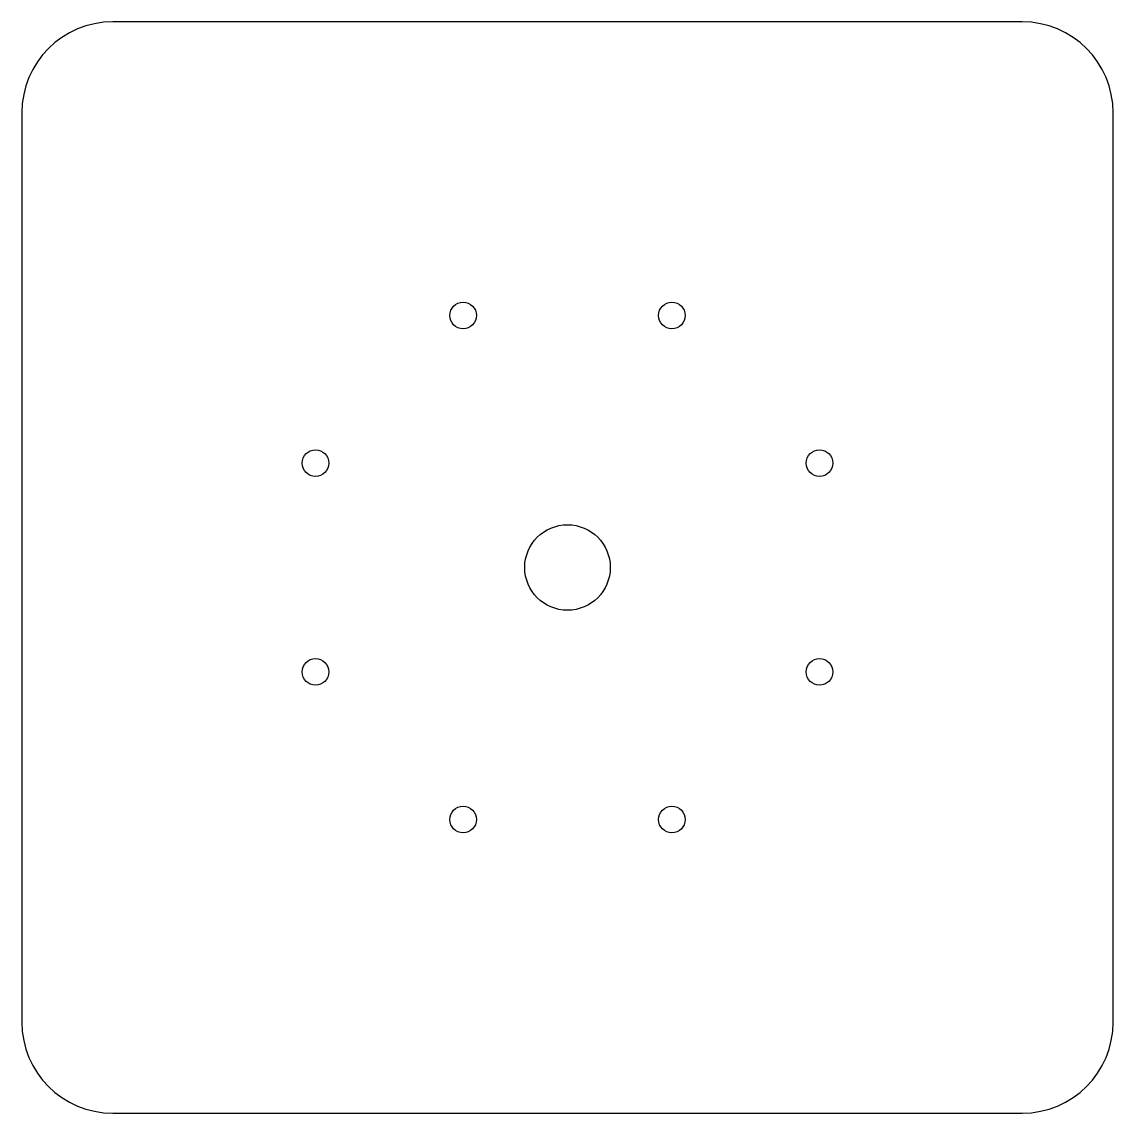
# Model space of a CAD drawing. Header units: millimetres. Extents: x -90 to 90, y -90 to 90.
import ezdxf

# ---------------------------------------------------------------- set-up
doc = ezdxf.new("R2010")
doc.units = ezdxf.units.MM

msp = doc.modelspace()

# ---------------------------------------------------------------- linework, layer by layer
for p, q in [((75, 90, 6), (-75, 90, 6)), ((-90, 75, 6), (-90, -75, 6)), ((90, -75, 6), (90, 75, 6)), ((-75, -90, 6), (75, -90, 6))]:
    msp.add_line(p, q)
for centre, radius in [((-17.22, 41.57, 6), 2.2), ((17.22, 41.57, 6), 2.2), ((-41.57, 17.22, 6), 2.2), ((41.57, 17.22, 6), 2.2), ((0, 0, 6), 7.05), ((-41.57, -17.22, 6), 2.2), ((41.57, -17.22, 6), 2.2), ((-17.22, -41.57, 6), 2.2), ((17.22, -41.57, 6), 2.2)]:
    msp.add_circle(centre, radius)
for centre, start, end in [((-75, 75, 6), 90, 180), ((75, 75, 6), 0, 90), ((-75, -75, 6), 180, 270), ((75, -75, 6), -90, 0)]:
    msp.add_arc(centre, 15, start, end)

doc.saveas('drawing.dxf')
